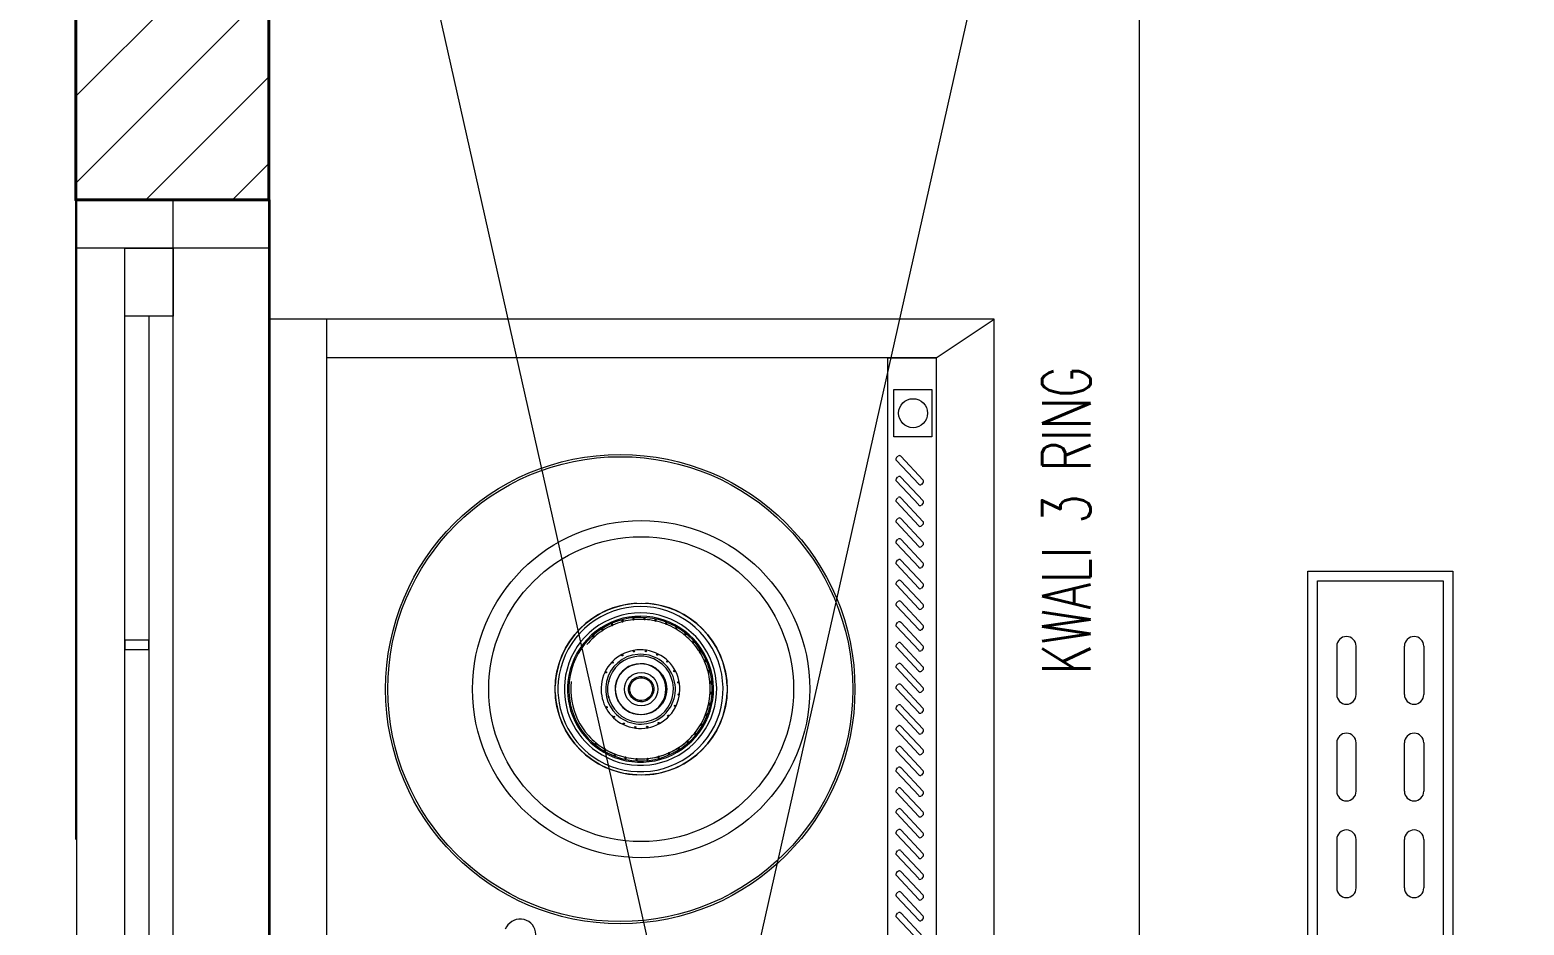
# Model space of a CAD drawing. Header units: millimetres. Extents: x 886808 to 1650903, y -1008069 to 230892.
# Drawn here: x 934941 to 936486, y -359587 to -358661 of the extents above; entities that cross this region are included whole.
import ezdxf

# ---------------------------------------------------------------- set-up
doc = ezdxf.new("R2010")
doc.units = ezdxf.units.MM
doc.linetypes.add('CENTER', pattern=[2, 1.25, -0.25, 0.25, -0.25])
doc.layers.get('0').update_dxf_attribs({"lineweight": 0})
for name, color, linetype, lineweight in [('01- NET TUONG- 242', 242, 'Continuous', 40), ('03- Net Cua- 153', 153, 'Continuous', 9), ('8l NET TO', 8, 'Continuous', 9), ('A_Dim', 8, 'Continuous', 5), ('HACTH', 8, 'Continuous', 0), ('hatch', 250, 'Continuous', 0), ('I-FURN', 252, 'Continuous', 5)]:
    doc.layers.add(name, color=color, linetype=linetype, lineweight=lineweight)
doc.styles.add('MtXpl_simplex8_shx', font='simplex8.shx')
doc.styles.add('TIÊU ĐỀ', font='arial.ttf', dxfattribs={"height": 230})
doc.dimstyles.new('1-100', dxfattribs={"dimtxt": 230, "dimasz": 150, "dimexe": 150, "dimexo": 300, "dimgap": 90, "dimtad": 1, "dimdec": 0, "dimrnd": 5, "dimzin": 0, "dimtxsty": 'TIÊU ĐỀ', "dimblk": 'ARCHTICK', "dimcen": 100, "dimdle": 120, "dimclrd": 256, "dimclre": 256, "dimclrt": 2, "dimadec": 0, "dimazin": 0, "dimtfac": 1, "dimtdec": 0, "dimtix": 1, "dimtmove": 1, "dimatfit": 3, "dimldrblk": 'OPEN30', "dimfxl": 900, "dimtolj": 1, "dimtzin": 0, "dimlwd": 13, "dimlwe": 13, "dimarcsym": 1})

# ---------------------------------------------------------------- blocks, each defined once
blk = doc.blocks.new('TRUC KHU BEP')
at = {"layer": '8l NET TO', "color": 251, "linetype": 'CENTER', "ltscale": 1000, "true_color": 0x636466, "transparency": 33554636}
blk.add_line((70, -3998.8), (70, 41158.2), dxfattribs=at)
blk = doc.blocks.new('*U1457')
at = {"color": 7, "ltscale": 5}
for p, q in [((-2000, 100), (-2000, -100)), ((-400, 100), (-400, -100))]:
    blk.add_line(p, q, dxfattribs=at)
at = {"ltscale": 40}
for p, q in [((-450, 100), (-1950, 100)), ((-520, -25), (-1880, -25)), ((-1880, -50), (-520, -50))]:
    blk.add_line(p, q, dxfattribs=at)
at = {"color": 0, "ltscale": 40}
for p, q in [((-2000, 0), (-400, 0)), ((-400, -100), (-2000, -100))]:
    blk.add_line(p, q, dxfattribs=at)
at = {"color": 0, "lineweight": -2}
for points in [[(-2000, 100), (-1950, 100), (-1950, -100), (-2000, -100)], [(-400, 100), (-450, 100), (-450, -100), (-400, -100)]]:
    blk.add_lwpolyline(points, close=True, dxfattribs=at)
at = {"ltscale": 40}
for points in [[(-1950, -50), (-1880, -50), (-1880, 0), (-1950, 0)], [(-520, -50), (-450, -50), (-450, 0), (-520, 0)], [(-1544.9, -25), (-1535.1, -25), (-1535.1, -50), (-1544.9, -50)], [(-1204.9, -25), (-1195.1, -25), (-1195.1, -50), (-1204.9, -50)], [(-864.9, -25), (-855.1, -25), (-855.1, -50), (-864.9, -50)]]:
    blk.add_lwpolyline(points, close=True, dxfattribs=at)
blk = doc.blocks.new('TUONG BEP TG 1')
at = {"layer": 'HACTH', "transparency": 33554636}
h = blk.add_hatch(dxfattribs=at)
h.set_pattern_fill('ANSI31', color=256, scale=20)
h.set_pattern_definition([(45, (-934918.59, 379499.195), (-44.9012806, 44.9012806), [])])
h.paths.add_polyline_path([(3452.6, 37100), (6590.6, 37100), (6590.6, 36900), (3452.6, 36900)])
h.paths.add_polyline_path([(269.7, 37100), (1652.6, 37100), (1652.6, 36900), (269.7, 36900)])
h.paths.add_polyline_path([(8200.6, 37100), (10000, 37100), (10000, 36900), (8200.6, 36900)])
h.paths.add_polyline_path([(269.7, 29200), (70, 29200)], flags=17)
h.paths.add_polyline_path([(70, 19062.5), (269.7, 19062.5), (269.8, 17496.1), (70.1, 17496.1)])
h.paths.add_polyline_path([(69.6, 4881.2), (269.7, 4881.2), (269.7, 2202), (69.6, 2202)])
h.paths.add_polyline_path([(69.6, 7593.8), (269.7, 7593.8), (269.7, 6481.2), (69.6, 6481.2)])
h.paths.add_polyline_path([(69.6, 602), (269.7, 602), (269.7, 0), (69.6, 0)])
h.paths.add_polyline_path([(269.6, 0), (1685.1, 0), (1685.1, 200), (269.6, 200)])
h.paths.add_polyline_path([(3485.1, 200), (7535.3, 200), (7535.3, 0), (3485.1, 0)])
h.paths.add_polyline_path([(9145.3, 200), (10000, 200), (10000, 0), (9145.3, 0)])
h.paths.add_polyline_path([(70, 29200), (269.7, 29200), (269.7, 20662.5), (70, 20662.5)])
h.paths.add_polyline_path([(68.5, 14361), (269.7, 14361), (269.7, 15896.1), (68.5, 15896.1)])
h.paths.add_polyline_path([(69.6, 11800.9), (268.5, 11800.9), (268.5, 12761), (69.6, 12761)])
h.paths.add_polyline_path([(69.6, 10200.9), (269.6, 10200.9), (269.6, 9193.8), (69.6, 9193.8)])
h.paths.add_polyline_path([(69.8, 200.2), (69.8, 0), (-2028.9, -0.1), (-2028.9, 200)])
h.paths.add_polyline_path([(70, 37100.1), (270.6, 37100.1), (270.6, 34325), (70, 34325)])
h.paths.add_polyline_path([(70, 37100.1), (70, 36899.9), (-3029.1, 36899.8), (-3029.1, 37100)])
h.paths.add_polyline_path([(-3229.3, 37100), (-3029.1, 37100), (-3029, 36699.8), (-3229.2, 36699.8)])
h.paths.add_polyline_path([(-3229.3, 35699.8), (-3029.1, 35699.8), (-3029, 34049.8), (-3229.2, 34049.8)])
h.paths.add_polyline_path([(70.6, 34450.1), (70.6, 34249.9), (-3029, 34249.9), (-3029, 34450.1)])
h.paths.add_polyline_path([(-3229.4, 33049.7), (-3029.2, 33049.7), (-3029.1, 31994.2), (-3229.3, 31994.2)])
h.paths.add_polyline_path([(70, 32200.2), (70, 32000), (-3029.1, 32000), (-3029.1, 32200.2)])
h.paths.add_polyline_path([(-3329, 3299.3), (-3128.9, 3299.3), (-3128.9, 4099.2), (70, 4099.2), (70, 4299.4), (-3329, 4299.3)])
h.paths.add_polyline_path([(-3128.9, 2299.3), (-3329, 2299.3), (-3329, 0), (-3028.9, -0.1), (-3028.9, 200), (-3128.9, 200)])
at = {"layer": '01- NET TUONG- 242', "transparency": 33554636}
blk.add_line((70, 20662.5), (270.2, 20662.5), dxfattribs=at)
blk.add_lwpolyline([(70, 29200), (269.7, 29200), (269.7, 20662.5), (70, 20662.5)], close=True, dxfattribs=at)
at = {"layer": '03- Net Cua- 153', "linetype": 'Continuous', "transparency": 33554636, "xscale": -1, "rotation": 270}
blk.add_blockref('*U1457', (170.6, 21062.5), dxfattribs=at)
blk = doc.blocks.new('A$C26DD556D')
at = {"layer": 'hatch', "transparency": 33554636}
for p, q in [((2079.2, 8325.4), (2079.2, 12325.4)), ((2079.2, 8325.4), (2979.2, 12325.4)), ((2979.2, 8325.4), (2079.2, 12325.4)), ((2979.2, 12325.4), (2979.2, 8325.4)), ((2829.2, 11225.4), (2079.2, 11225.4)), ((2079.2, 9125.4), (2079.2, 11225.4)), ((2139.2, 11225.4), (2079.2, 11225.4)), ((2079.2, 11225.4), (2079.2, 9125.4)), ((2079.2, 11225.4), (2079.2, 9125.4)), ((2139.2, 11225.4), (2079.2, 11225.4)), ((2139.2, 9795.6), (2139.2, 11225.4)), ((2139.2, 9125.4), (2139.2, 11225.4)), ((2139.2, 9125.4), (2139.2, 11225.4)), ((2769.2, 11185.4), (2829.2, 11225.4)), ((2829.2, 9125.4), (2829.2, 11225.4)), ((2769.2, 11185.4), (2139.2, 11185.4)), ((2719.2, 9165.4), (2719.2, 11185.4)), ((2719.2, 11185.4), (2769.2, 11185.4)), ((2769.2, 11185.4), (2769.2, 9165.4)), ((2725.6, 11103.8), (2725.6, 11152.7)), ((2725.6, 11152.7), (2764.7, 11152.7)), ((2764.7, 11152.7), (2764.7, 11103.8)), ((2764.7, 11103.8), (2725.6, 11103.8)), ((2728.2, 11082.3), (2729.8, 11083.9)), ((2732.7, 11083.8), (2755.7, 11059.1)), ((2751.2, 11054.8), (2728.1, 11079.5)), ((2751.2, 11033.4), (2728.1, 11058)), ((2728.2, 11060.9), (2729.8, 11062.4)), ((2732.7, 11062.3), (2755.7, 11037.6)), ((2755.6, 11056.3), (2754, 11054.7)), ((2751.2, 11011.9), (2728.1, 11036.6)), ((2728.2, 11039.4), (2729.8, 11040.9)), ((2732.7, 11040.8), (2755.7, 11016.1)), ((2755.6, 11034.8), (2754, 11033.3)), ((2728.2, 11017.9), (2729.8, 11019.4)), ((2732.7, 11019.4), (2755.7, 10994.7)), ((2751.2, 10990.4), (2728.1, 11015.1)), ((2755.6, 11013.3), (2754, 11011.8)), ((2751.2, 10968.9), (2728.1, 10993.6)), ((2728.2, 10996.4), (2729.8, 10998)), ((2732.7, 10997.9), (2755.7, 10973.2)), ((2755.6, 10991.8), (2754, 10990.3)), ((2728.2, 10975), (2729.8, 10976.5)), ((2732.7, 10976.4), (2755.7, 10951.7)), ((2751.2, 10947.5), (2728.1, 10972.2)), ((2755.6, 10970.4), (2754, 10968.8)), ((3153.6, 9564.9), (3153.6, 10964.9)), ((3153.6, 10964.9), (3303.6, 10964.9)), ((3303.6, 10964.9), (3303.6, 9564.9)), ((2751.2, 10926), (2728.1, 10950.7)), ((2728.2, 10953.5), (2729.8, 10955)), ((2732.7, 10954.9), (2755.7, 10930.3)), ((2755.6, 10948.9), (2754, 10947.4)), ((3163.6, 9574.9), (3163.6, 10954.9)), ((3163.6, 10954.9), (3293.6, 10954.9)), ((3293.6, 10954.9), (3293.6, 9574.9)), ((2751.2, 10904.5), (2728.1, 10929.2)), ((2728.2, 10932), (2729.8, 10933.6)), ((2732.7, 10933.5), (2755.7, 10908.8)), ((2755.6, 10927.4), (2754, 10925.9)), ((2728.2, 10910.6), (2729.8, 10912.1)), ((2732.7, 10912), (2755.7, 10887.3)), ((2751.2, 10883.1), (2728.1, 10907.7)), ((2755.6, 10906), (2754, 10904.4)), ((2751.2, 10861.6), (2728.1, 10886.3)), ((2728.2, 10889.1), (2729.8, 10890.6)), ((2732.7, 10890.5), (2755.7, 10865.8)), ((2755.6, 10884.5), (2754, 10883)), ((3183.6, 10887.3), (3183.6, 10837.3)), ((3203.6, 10837.3), (3203.6, 10887.3)), ((3253.6, 10837.3), (3253.6, 10887.3)), ((3273.6, 10887.3), (3273.6, 10837.3)), ((2751.2, 10840.1), (2728.1, 10864.8)), ((2728.2, 10867.6), (2729.8, 10869.2)), ((2732.7, 10869.1), (2755.7, 10844.4)), ((2431.4, 10850.8), (2430, 10850.8)), ((2755.6, 10863), (2754, 10861.5)), ((2430, 10835), (2431.4, 10835)), ((2751.2, 10818.6), (2728.1, 10843.3)), ((2728.2, 10846.2), (2729.8, 10847.7)), ((2732.7, 10847.6), (2755.7, 10822.9)), ((2755.6, 10841.5), (2754, 10840)), ((2751.2, 10797.2), (2728.1, 10821.9)), ((2728.2, 10824.7), (2729.8, 10826.2)), ((2732.7, 10826.1), (2755.7, 10801.4)), ((2755.6, 10820.1), (2754, 10818.5)), ((2728.2, 10803.2), (2729.8, 10804.7)), ((2732.7, 10804.6), (2755.7, 10780)), ((2751.2, 10775.7), (2728.1, 10800.4)), ((2755.6, 10798.6), (2754, 10797.1)), ((3183.6, 10787.3), (3183.6, 10737.3)), ((3203.6, 10737.3), (3203.6, 10787.3)), ((3253.6, 10737.3), (3253.6, 10787.3)), ((3273.6, 10787.3), (3273.6, 10737.3)), ((2751.2, 10754.2), (2728.1, 10778.9)), ((2728.2, 10781.7), (2729.8, 10783.3)), ((2732.7, 10783.2), (2755.7, 10758.5)), ((2755.6, 10777.1), (2754, 10775.6)), ((2751.2, 10732.8), (2728.1, 10757.4)), ((2728.2, 10760.3), (2729.8, 10761.8)), ((2732.7, 10761.7), (2755.7, 10737)), ((2755.6, 10755.7), (2754, 10754.1)), ((2751.2, 10711.3), (2728.1, 10736)), ((2728.2, 10738.8), (2729.8, 10740.3)), ((2732.7, 10740.2), (2755.7, 10715.6)), ((2755.6, 10734.2), (2754, 10732.7)), ((2751.2, 10689.8), (2728.1, 10714.5)), ((2728.2, 10717.3), (2729.8, 10718.9)), ((2732.7, 10718.8), (2755.7, 10694.1)), ((2755.6, 10712.7), (2754, 10711.2)), ((2728.2, 10695.9), (2729.8, 10697.4)), ((2732.7, 10697.3), (2755.7, 10672.6)), ((2751.2, 10668.4), (2728.1, 10693)), ((2755.6, 10691.3), (2754, 10689.7)), ((3183.6, 10687.3), (3183.6, 10637.3)), ((3203.6, 10637.3), (3203.6, 10687.3)), ((3253.6, 10637.3), (3253.6, 10687.3)), ((3273.6, 10687.3), (3273.6, 10637.3)), ((2751.2, 10646.9), (2728.1, 10671.6)), ((2728.2, 10674.4), (2729.8, 10675.9)), ((2732.7, 10675.8), (2755.7, 10651.1)), ((2755.6, 10669.8), (2754, 10668.3)), ((2751.2, 10625.4), (2728.1, 10650.1)), ((2728.2, 10652.9), (2729.8, 10654.5)), ((2732.7, 10654.4), (2755.7, 10629.7)), ((2755.6, 10648.3), (2754, 10646.8)), ((2728.2, 10631.4), (2729.8, 10633)), ((2732.7, 10632.9), (2755.7, 10608.2)), ((2751.2, 10603.9), (2728.1, 10628.6)), ((2755.6, 10626.8), (2754, 10625.3)), ((2751.2, 10582.5), (2728.1, 10607.2)), ((2728.2, 10610), (2729.8, 10611.5)), ((2732.7, 10611.4), (2755.7, 10586.7)), ((2755.6, 10605.4), (2754, 10603.8))]:
    blk.add_line(p, q, dxfattribs=at)
for centre, radius in [((2745.4, 11128.3), 15), ((2442.6, 10842.9), 242.7), ((2442.6, 10842.9), 240.4), ((2464.2, 10842.9), 174.4), ((2464.2, 10842.9), 157.6), ((2464.2, 10842.9), 88.9), ((2464.2, 10842.9), 88.9), ((2456.6, 10882), 0.657), ((2469, 10882.3), 0.657), ((2434.9, 10870.5), 0.657), ((2464.2, 10842.9), 26.5), ((2464.2, 10842.9), 26.5), ((2444.8, 10877.9), 0.657), ((2480.9, 10878.6), 0.657), ((2491.1, 10871.5), 0.657), ((2427.8, 10860.3), 0.657), ((2464.2, 10842.9), 17.3), ((2464.2, 10842.9), 17.3), ((2498.6, 10861.6), 0.657), ((2502.7, 10849.9), 0.657), ((2502.9, 10837.4), 0.657), ((2428.5, 10824.2), 0.657), ((2499.3, 10825.6), 0.657), ((2436, 10814.3), 0.657), ((2446.2, 10807.2), 0.657), ((2458.1, 10803.6), 0.657), ((2470.5, 10803.8), 0.657), ((2482.3, 10807.9), 0.657), ((2492.2, 10815.4), 0.657)]:
    blk.add_circle(centre, radius, dxfattribs=at)
for centre, radius, start, end in [((2729.6, 11080.9), 2, 133.0347, 223.0347), ((2731.2, 11082.4), 2, 43.0347, 133.0347), ((2729.6, 11059.4), 2, 133.0347, 223.0347), ((2731.2, 11060.9), 2, 43.0347, 133.0347), ((2752.6, 11056.2), 2, 223.0347, 313.0347), ((2754.3, 11057.7), 2, 313.0347, 43.0347), ((2729.6, 11037.9), 2, 133.0347, 223.0347), ((2731.2, 11039.5), 2, 43.0347, 133.0347), ((2754.3, 11036.2), 2, 313.0347, 43.0347), ((2731.2, 11018), 2, 43.0347, 133.0347), ((2752.6, 11034.7), 2, 223.0347, 313.0347), ((2729.6, 11016.5), 2, 133.0347, 223.0347), ((2752.6, 11013.2), 2, 223.0347, 313.0347), ((2754.3, 11014.8), 2, 313.0347, 43.0347), ((2729.6, 10995), 2, 133.0347, 223.0347), ((2731.2, 10996.5), 2, 43.0347, 133.0347), ((2752.6, 10991.8), 2, 223.0347, 313.0347), ((2754.3, 10993.3), 2, 313.0347, 43.0347), ((2729.6, 10973.5), 2, 133.0347, 223.0347), ((2731.2, 10975), 2, 43.0347, 133.0347), ((2754.3, 10971.8), 2, 313.0347, 43.0347), ((2752.6, 10970.3), 2, 223.0347, 313.0347), ((2729.6, 10952), 2, 133.0347, 223.0347), ((2731.2, 10953.6), 2, 43.0347, 133.0347), ((2752.6, 10948.8), 2, 223.0347, 313.0347), ((2754.3, 10950.4), 2, 313.0347, 43.0347), ((2464.2, 10842.9), 88.9, 93.0247, 177.816), ((2463.5, 10842.9), 85.4, 234.9212, 174.7036), ((2464.2, 10842.9), 88.9, 2.184, 86.9753), ((2729.6, 10930.6), 2, 133.0347, 223.0347), ((2731.2, 10932.1), 2, 43.0347, 133.0347), ((2752.6, 10927.4), 2, 223.0347, 313.0347), ((2754.3, 10928.9), 2, 313.0347, 43.0347), ((2463.5, 10842.9), 78.8, 234.9212, 174.2608), ((2463.5, 10842.9), 75.5, 234.9212, 174.0104), ((2463.5, 10842.9), 74.2, 234.9212, 173.904), ((2463.5, 10842.9), 72.2, 105.1221, 113.3257), ((2445, 10913.4), 0.788, 324.2976, 245.1502), ((2445, 10913.4), 0.788, 245.1502, 324.2976), ((2463.5, 10842.9), 72.2, 96.1221, 104.3257), ((2456.3, 10915.4), 0.788, 315.2976, 236.1502), ((2456.3, 10915.4), 0.788, 236.1502, 315.2976), ((2463.5, 10842.9), 72.2, 87.1221, 95.3257), ((2467.7, 10915.6), 0.788, 306.2976, 227.1502), ((2467.7, 10915.6), 0.788, 227.1502, 306.2976), ((2463.5, 10842.9), 72.2, 78.1221, 86.3257), ((2479, 10914.1), 0.788, 297.2976, 218.1502), ((2479, 10914.1), 0.788, 218.1502, 297.2976), ((2463.5, 10842.9), 72.2, 69.1221, 77.3257), ((2490, 10910.8), 0.788, 288.2976, 209.1502), ((2490, 10910.8), 0.788, 209.1502, 288.2976), ((2729.6, 10909.1), 2, 133.0347, 223.0347), ((2731.2, 10910.6), 2, 43.0347, 133.0347), ((2463.5, 10842.9), 72.2, 132.1221, 140.3257), ((2415.1, 10897.3), 0.788, 351.2976, 272.1502), ((2415.1, 10897.3), 0.788, 272.1502, 351.2976), ((2463.5, 10842.9), 72.2, 123.1221, 131.3257), ((2424.2, 10904.2), 0.788, 342.2976, 263.1502), ((2424.2, 10904.2), 0.788, 263.1502, 342.2976), ((2463.5, 10842.9), 72.2, 114.1221, 122.3257), ((2434.2, 10909.6), 0.788, 333.2976, 254.1502), ((2434.2, 10909.6), 0.788, 254.1502, 333.2976), ((2463.5, 10842.9), 72.2, 60.1221, 68.3257), ((2500.3, 10905.8), 0.788, 279.2976, 200.1502), ((2500.3, 10905.8), 0.788, 200.1502, 279.2976), ((2463.5, 10842.9), 72.2, 51.1221, 59.3257), ((2509.7, 10899.3), 0.788, 270.2976, 191.1502), ((2509.7, 10899.3), 0.788, 191.1502, 270.2976), ((2463.5, 10842.9), 72.2, 42.1221, 50.3257), ((2752.6, 10905.9), 2, 223.0347, 313.0347), ((2754.3, 10907.4), 2, 313.0347, 43.0347), ((3193.6, 10887.3), 10, 0, 180), ((3263.6, 10887.3), 10, 0, 180), ((2463.5, 10842.9), 40.7, 234.9212, 168.8401), ((2517.9, 10891.4), 0.788, 261.2976, 182.1502), ((2517.9, 10891.4), 0.788, 182.1502, 261.2976), ((2463.5, 10842.9), 72.2, 33.1221, 41.3257), ((2524.8, 10882.3), 0.788, 252.2976, 173.1502), ((2524.8, 10882.3), 0.788, 173.1502, 252.2976), ((2463.5, 10842.9), 72.2, 24.1221, 32.3257), ((2729.6, 10887.6), 2, 133.0347, 223.0347), ((2731.2, 10889.2), 2, 43.0347, 133.0347), ((2752.6, 10884.4), 2, 223.0347, 313.0347), ((2754.3, 10886), 2, 313.0347, 43.0347), ((2463.5, 10842.9), 36.1, 234.9212, 167.3977), ((2463.5, 10842.9), 34.1, 234.9212, 166.6576), ((2463.5, 10842.9), 26.3, 234.9212, 162.5424), ((2530.2, 10872.2), 0.788, 164.1502, 243.2976), ((2530.2, 10872.2), 0.788, 243.2976, 164.1502), ((2463.5, 10842.9), 72.2, 15.1221, 23.3257), ((2729.6, 10866.2), 2, 133.0347, 223.0347), ((2731.2, 10867.7), 2, 43.0347, 133.0347), ((2754.3, 10864.5), 2, 313.0347, 43.0347), ((2463.5, 10842.9), 85.4, 174.7036, 234.9212), ((2463.5, 10842.9), 78.8, 174.2608, 234.9212), ((2463.5, 10842.9), 75.5, 174.0104, 234.9212), ((2463.5, 10842.9), 74.2, 173.904, 234.9212), ((2463.5, 10842.9), 72.2, 173.7371, 6.2629), ((2463.5, 10842.9), 40.7, 168.8401, 234.9212), ((2463.5, 10842.9), 36.1, 167.3977, 234.9212), ((2463.5, 10842.9), 34.1, 166.6576, 234.9212), ((2463.5, 10842.9), 26.3, 162.5424, 234.9212), ((2464.2, 10842.9), 13.1, 143.1301377324015, 143.1301037148577), ((2464.2, 10842.9), 11.8, 138.1897270326551, 138.189686450463), ((2534, 10861.4), 0.788, 155.1502, 234.2976), ((2534, 10861.4), 0.788, 234.2976, 155.1502), ((2463.5, 10842.9), 72.2, 6.1221, 14.3257), ((2536, 10850.2), 0.788, 146.1502, 225.2976), ((2536, 10850.2), 0.788, 225.2976, 146.1502), ((2463.5, 10842.9), 72.2, 357.1221, 5.3257), ((2752.6, 10863), 2, 223.0347, 313.0347), ((2464.2, 10842.9), 88.9, 182.184, 266.9753), ((2464.2, 10842.9), 88.9, 273.0247, 357.816), ((2463.5, 10842.9), 72.2, 348.1221, 356.3257), ((2536.3, 10838.7), 0.788, 137.1502, 216.2976), ((2536.3, 10838.7), 0.788, 216.2976, 137.1502), ((2729.6, 10844.7), 2, 133.0347, 223.0347), ((2731.2, 10846.2), 2, 43.0347, 133.0347), ((2752.6, 10841.5), 2, 223.0347, 313.0347), ((2754.3, 10843), 2, 313.0347, 43.0347), ((3193.6, 10837.3), 10, 180, 0), ((3263.6, 10837.3), 10, 180, 0), ((2463.5, 10842.9), 72.2, 339.1221, 347.3257), ((2534.7, 10827.4), 0.788, 128.1502, 207.2976), ((2534.7, 10827.4), 0.788, 207.2976, 128.1502), ((2729.6, 10823.2), 2, 133.0347, 223.0347), ((2731.2, 10824.8), 2, 43.0347, 133.0347), ((2752.6, 10820), 2, 223.0347, 313.0347), ((2754.3, 10821.5), 2, 313.0347, 43.0347), ((2463.5, 10842.9), 72.2, 321.1221, 329.3257), ((2526.4, 10806.2), 0.788, 189.2976, 110.1502), ((2526.4, 10806.2), 0.788, 110.1502, 189.2976), ((2463.5, 10842.9), 72.2, 330.1221, 338.3257), ((2531.4, 10816.5), 0.788, 119.1502, 198.2976), ((2531.4, 10816.5), 0.788, 198.2976, 119.1502), ((2729.6, 10801.8), 2, 133.0347, 223.0347), ((2731.2, 10803.3), 2, 43.0347, 133.0347), ((2463.5, 10842.9), 72.2, 222.1221, 230.3257), ((2417.4, 10786.5), 0.788, 90.2976, 11.1502), ((2417.4, 10786.5), 0.788, 11.1502, 90.2976), ((2463.5, 10842.9), 72.2, 303.1221, 311.3257), ((2512, 10788.5), 0.788, 92.1502, 171.2976), ((2512, 10788.5), 0.788, 171.2976, 92.1502), ((2463.5, 10842.9), 72.2, 312.1221, 320.3257), ((2519.9, 10796.8), 0.788, 101.1502, 180.2976), ((2519.9, 10796.8), 0.788, 180.2976, 101.1502), ((2752.6, 10798.5), 2, 223.0347, 313.0347), ((2754.3, 10800.1), 2, 313.0347, 43.0347), ((3193.6, 10787.3), 10, 0, 180), ((3263.6, 10787.3), 10, 0, 180), ((2463.5, 10842.9), 72.2, 231.1221, 239.3257), ((2426.8, 10780), 0.788, 99.2976, 20.1502), ((2426.8, 10780), 0.788, 20.1502, 99.2976), ((2463.5, 10842.9), 72.2, 240.1221, 248.3257), ((2437.1, 10775), 0.788, 108.2976, 29.1502), ((2437.1, 10775), 0.788, 29.1502, 108.2976), ((2463.5, 10842.9), 72.2, 249.1221, 257.3257), ((2448.1, 10771.7), 0.788, 117.2976, 38.1502), ((2448.1, 10771.7), 0.788, 38.1502, 117.2976), ((2463.5, 10842.9), 72.2, 258.1221, 266.3257), ((2463.5, 10842.9), 72.2, 276.1221, 284.3257), ((2482.1, 10772.5), 0.788, 144.2976, 65.1502), ((2482.1, 10772.5), 0.788, 65.1502, 144.2976), ((2463.5, 10842.9), 72.2, 285.1221, 293.3257), ((2492.8, 10776.2), 0.788, 74.1502, 153.2976), ((2492.8, 10776.2), 0.788, 153.2976, 74.1502), ((2463.5, 10842.9), 72.2, 294.1221, 302.3257), ((2502.9, 10781.6), 0.788, 162.2976, 83.1502), ((2502.9, 10781.6), 0.788, 83.1502, 162.2976), ((2729.6, 10780.3), 2, 133.0347, 223.0347), ((2731.2, 10781.8), 2, 43.0347, 133.0347), ((2752.6, 10777.1), 2, 223.0347, 313.0347), ((2754.3, 10778.6), 2, 313.0347, 43.0347), ((2459.4, 10770.2), 0.788, 126.2976, 47.1502), ((2459.4, 10770.2), 0.788, 47.1502, 126.2976), ((2463.5, 10842.9), 72.2, 267.1221, 275.3257), ((2470.8, 10770.4), 0.788, 135.2976, 56.1502), ((2470.8, 10770.4), 0.788, 56.1502, 135.2976), ((2729.6, 10758.8), 2, 133.0347, 223.0347), ((2731.2, 10760.3), 2, 43.0347, 133.0347), ((2754.3, 10757.1), 2, 313.0347, 43.0347), ((2731.2, 10738.9), 2, 43.0347, 133.0347), ((2752.6, 10755.6), 2, 223.0347, 313.0347), ((2729.6, 10737.3), 2, 133.0347, 223.0347), ((2752.6, 10734.1), 2, 223.0347, 313.0347), ((2754.3, 10735.7), 2, 313.0347, 43.0347), ((3193.6, 10737.3), 10, 180, 0), ((3263.6, 10737.3), 10, 180, 0), ((2729.6, 10715.9), 2, 133.0347, 223.0347), ((2731.2, 10717.4), 2, 43.0347, 133.0347), ((2752.6, 10712.7), 2, 223.0347, 313.0347), ((2754.3, 10714.2), 2, 313.0347, 43.0347), ((2729.6, 10694.4), 2, 133.0347, 223.0347), ((2731.2, 10695.9), 2, 43.0347, 133.0347), ((2754.3, 10692.7), 2, 313.0347, 43.0347), ((3193.6, 10687.3), 10, 0, 180), ((3263.6, 10687.3), 10, 0, 180), ((2752.6, 10691.2), 2, 223.0347, 313.0347), ((2729.6, 10672.9), 2, 133.0347, 223.0347), ((2731.2, 10674.5), 2, 43.0347, 133.0347), ((2752.6, 10669.7), 2, 223.0347, 313.0347), ((2754.3, 10671.2), 2, 313.0347, 43.0347), ((2729.6, 10651.5), 2, 133.0347, 223.0347), ((2731.2, 10653), 2, 43.0347, 133.0347), ((2754.3, 10649.8), 2, 313.0347, 43.0347), ((2731.2, 10631.5), 2, 43.0347, 133.0347), ((2752.6, 10648.2), 2, 223.0347, 313.0347), ((3193.6, 10637.3), 10, 180, 0), ((3263.6, 10637.3), 10, 180, 0), ((2729.6, 10630), 2, 133.0347, 223.0347), ((2752.6, 10626.8), 2, 223.0347, 313.0347), ((2754.3, 10628.3), 2, 313.0347, 43.0347), ((2339, 10588.7), 16.4, 223.692, 159.0191), ((2729.6, 10608.5), 2, 133.0347, 223.0347), ((2731.2, 10610), 2, 43.0347, 133.0347), ((2752.6, 10605.3), 2, 223.0347, 313.0347), ((2754.3, 10606.8), 2, 313.0347, 43.0347)]:
    blk.add_arc(centre, radius, start, end, dxfattribs=at)
at = {"layer": 'hatch', "transparency": 33554636, "style": 'MtXpl_simplex8_shx', "width": 0.7}
blk.add_text('KWALI 3 RING', height=50, rotation=90, dxfattribs=at).set_placement((2928.8, 10858.1))
blk = doc.blocks.new('_ArchTick')
at = {"color": 0, "linetype": 'ByBlock', "const_width": 0.15}
blk.add_lwpolyline([(-0.5, -0.5), (0.5, 0.5)], dxfattribs=at)
blk = doc.blocks.new('*D1052')
at = {"layer": 'A_Dim', "lineweight": 13, "transparency": 16777216}
for p, q in [((931132, -358149.2), (931132, -357999.2)), ((931830.5, -358149.2), (930982, -358149.2)), ((931132, -358149.2), (931132, -358836.7)), ((934689.2, -358836.7), (930982, -358836.7)), ((931132, -358836.7), (931132, -358986.7))]:
    blk.add_line(p, q, dxfattribs=at)
at = {"layer": 'Defpoints', "color": 0, "transparency": 16777216}
for p in [(932130.5, -358149.2), (931132, -358836.7), (934989.2, -358836.7)]:
    blk.add_point(p, dxfattribs=at)
at = {"layer": 'A_Dim', "lineweight": 13, "transparency": 16777216, "xscale": 150, "yscale": 150, "zscale": 150}
for p, rotation in [((931132, -358149.2), 270), ((931132, -358836.7), 90)]:
    blk.add_blockref('_ArchTick', p, dxfattribs=dict(at, rotation=rotation))
at = {"layer": 'A_Dim', "color": 2, "transparency": 16777216, "insert": (930924.6, -358492.9), "char_height": 230, "attachment_point": 5, "rotation": 90, "style": 'TIÊU ĐỀ'}
blk.add_mtext('\\A1;690', dxfattribs=at)
blk = doc.blocks.new('_Open30')
at = {"color": 0, "linetype": 'ByBlock', "lineweight": -2}
for p, q in [((-1, 0.268), (0, 0)), ((0, 0), (-1, -0.268)), ((0, 0), (-1, 0))]:
    blk.add_line(p, q, dxfattribs=at)
blk = doc.blocks.new('*D1053')
at = {"layer": 'A_Dim', "lineweight": 13, "transparency": 16777216}
for p, q in [((931132, -358716.7), (931132, -360556.7)), ((934689.2, -358836.7), (930982, -358836.7)), ((934789.2, -360436.7), (930982, -360436.7))]:
    blk.add_line(p, q, dxfattribs=at)
at = {"layer": 'Defpoints', "color": 0, "transparency": 16777216}
for p in [(934989.2, -358836.7), (931132, -360436.7), (935089.2, -360436.7)]:
    blk.add_point(p, dxfattribs=at)
at = {"layer": 'A_Dim', "lineweight": 13, "transparency": 16777216, "xscale": 150, "yscale": 150, "zscale": 150}
for p, rotation in [((931132, -358836.7), 90), ((931132, -360436.7), 270)]:
    blk.add_blockref('_ArchTick', p, dxfattribs=dict(at, rotation=rotation))
at = {"layer": 'A_Dim', "color": 2, "transparency": 16777216, "insert": (930924.6, -359636.7), "char_height": 230, "attachment_point": 5, "rotation": 90, "style": 'TIÊU ĐỀ'}
blk.add_mtext('\\A1;1600', dxfattribs=at)

msp = doc.modelspace()

# ---------------------------------------------------------------- block references
at = {"transparency": 33554636}
for name in ['TRUC KHU BEP', 'TUONG BEP TG 1']:
    msp.add_blockref(name, (934918.6, -379499.2), dxfattribs=at)
at = {"layer": 'I-FURN', "transparency": 33554636}
msp.add_blockref('A$C26DD556D', (933109.1, -370185.5), dxfattribs=at)

# ---------------------------------------------------------------- dimensions: what is measured, and where the dimension line sits
at = {"layer": 'A_Dim'}
for base, p1, p2, picture, middle in [((931132, -358836.6950507), (932130.5, -358149.1950507), (934989.1891461, -358836.6950507), '*D1052', (930924.5682128, -358492.9450507)), ((931132, -360436.7), (934989.2, -358836.7), (935089.2, -360436.7), '*D1053', (930924.6, -359636.7))]:
    dim = msp.add_linear_dim(base=base, p1=p1, p2=p2, angle=90, dimstyle='1-100', dxfattribs=at)
    dim.commit()
    dim.dimension.update_dxf_attribs({"geometry": picture, "text_midpoint": middle})

doc.saveas('drawing.dxf')
